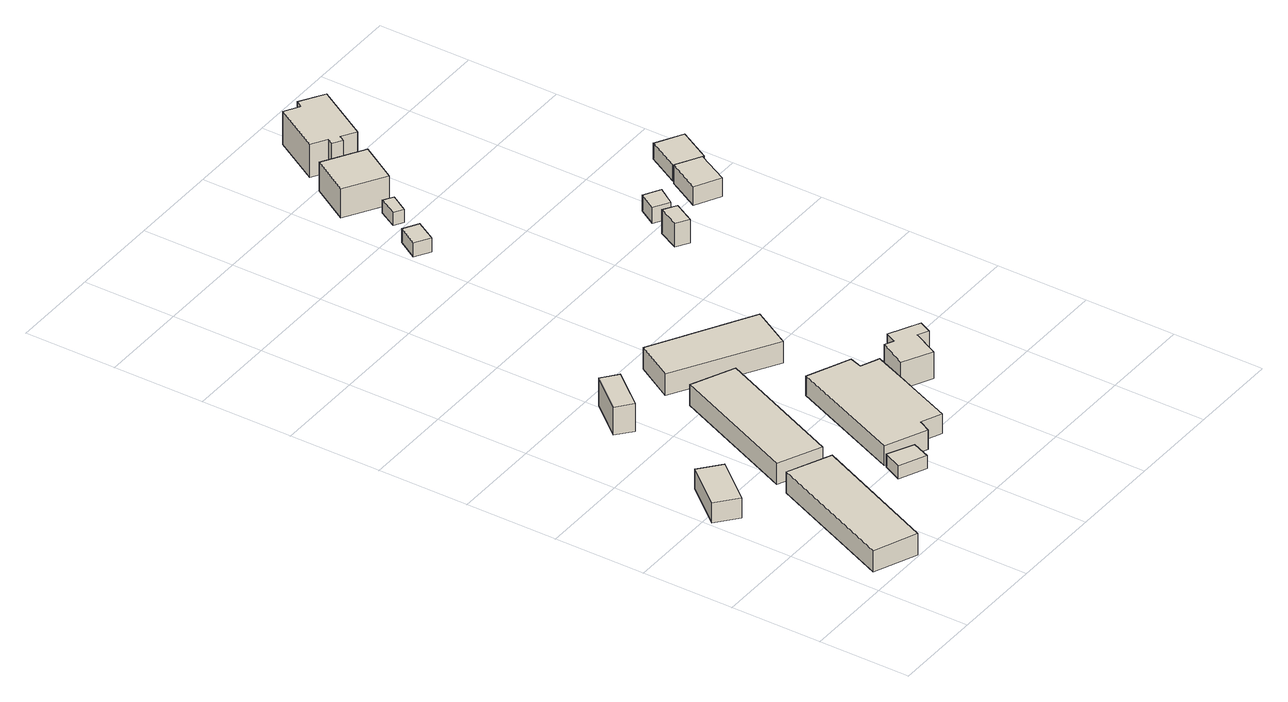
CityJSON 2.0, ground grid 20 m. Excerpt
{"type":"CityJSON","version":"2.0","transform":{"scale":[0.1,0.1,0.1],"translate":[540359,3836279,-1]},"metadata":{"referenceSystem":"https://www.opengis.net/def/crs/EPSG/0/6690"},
"CityObjects":{
"building1":{"type":"Building","attributes":{"class":"3001","measuredHeight":4.6,"BuildingDetailAttribute.specifiedBuildingCoverageRate":0.6,"BuildingDetailAttribute.surveyYear":2017,"BuildingTsunamiRiskAttribute.description":"1","BuildingTsunamiRiskAttribute.rank":"3","BuildingTsunamiRiskAttribute.depth":3.19,"BuildingHighTideRiskAttribute.description":"1","BuildingHighTideRiskAttribute.rank":"4","BuildingHighTideRiskAttribute.depth":6.17,"BuildingIDAttribute.prefecture":"27","BuildingIDAttribute.city":"27104"},"geometry":[{"type":"Solid","lod":"1","boundaries":[[[[0,1,2,3]],[[2,4,5,3]],[[1,6,4,2]],[[0,7,6,1]],[[3,5,7,0]],[[4,6,7,5]]]]}]},
"building2":{"type":"Building","attributes":{"計測周辺長":80.9,"1/2500図郭":56,"区名":"此花区","町丁目名称":"島屋６丁目","街区番号":1,"class":"3001","usage":"431","measuredHeight":4.8,"storeysAboveGround":1,"BuildingDetailAttribute.buildingRoofEdgeArea":307.09,"BuildingDetailAttribute.buildingStructureType":"610","BuildingDetailAttribute.buildingStructureOrgType":"2","BuildingDetailAttribute.detailedUsage":"1730","BuildingDetailAttribute.specifiedBuildingCoverageRate":0.6,"BuildingDetailAttribute.surveyYear":2017,"BuildingTsunamiRiskAttribute.description":"1","BuildingTsunamiRiskAttribute.rank":"3","BuildingTsunamiRiskAttribute.depth":3.07,"BuildingHighTideRiskAttribute.description":"1","BuildingHighTideRiskAttribute.rank":"4","BuildingHighTideRiskAttribute.depth":6.14,"BuildingIDAttribute.prefecture":"27","BuildingIDAttribute.city":"27104"},"geometry":[{"type":"Solid","lod":"1","boundaries":[[[[8,9,10,11]],[[10,12,13,11]],[[9,14,12,10]],[[8,15,14,9]],[[11,13,15,8]],[[12,14,15,13]]]]}]},
"building3":{"type":"Building","attributes":{"class":"3001","measuredHeight":6.4,"BuildingDetailAttribute.specifiedBuildingCoverageRate":0.6,"BuildingDetailAttribute.surveyYear":2017,"BuildingTsunamiRiskAttribute.description":"1","BuildingTsunamiRiskAttribute.rank":"2","BuildingTsunamiRiskAttribute.depth":2.99,"BuildingHighTideRiskAttribute.description":"1","BuildingHighTideRiskAttribute.rank":"4","BuildingHighTideRiskAttribute.depth":5.97,"BuildingIDAttribute.prefecture":"27","BuildingIDAttribute.city":"27104"},"geometry":[{"type":"Solid","lod":"1","boundaries":[[[[16,17,18,19]],[[18,20,21,19]],[[17,22,20,18]],[[16,23,22,17]],[[19,21,23,16]],[[20,22,23,21]]]]}]},
"building4":{"type":"Building","attributes":{"計測周辺長":21.36,"1/2500図郭":56,"区名":"此花区","町丁目名称":"島屋６丁目","街区番号":1,"class":"3001","usage":"431","storeysAboveGround":1,"BuildingDetailAttribute.buildingRoofEdgeArea":27.66,"BuildingDetailAttribute.buildingStructureType":"610","BuildingDetailAttribute.buildingStructureOrgType":"2","BuildingDetailAttribute.detailedUsage":"1730","BuildingDetailAttribute.specifiedBuildingCoverageRate":0.6,"BuildingDetailAttribute.surveyYear":2017,"BuildingTsunamiRiskAttribute.description":"1","BuildingTsunamiRiskAttribute.rank":"2","BuildingTsunamiRiskAttribute.depth":2.52,"BuildingHighTideRiskAttribute.description":"1","BuildingHighTideRiskAttribute.rank":"4","BuildingHighTideRiskAttribute.depth":5.5,"BuildingIDAttribute.prefecture":"27","BuildingIDAttribute.city":"27104"},"geometry":[{"type":"Solid","lod":"1","boundaries":[[[[24,25,26,27]],[[26,28,29,27]],[[25,30,28,26]],[[24,31,30,25]],[[27,29,31,24]],[[28,30,31,29]]]]}]},
"building5":{"type":"Building","attributes":{"計測周辺長":81.23,"1/2500図郭":56,"区名":"此花区","町丁目名称":"島屋６丁目","街区番号":1,"class":"3001","usage":"431","measuredHeight":4.8,"storeysAboveGround":1,"BuildingDetailAttribute.buildingRoofEdgeArea":309.81,"BuildingDetailAttribute.buildingStructureType":"610","BuildingDetailAttribute.buildingStructureOrgType":"2","BuildingDetailAttribute.detailedUsage":"1730","BuildingDetailAttribute.specifiedBuildingCoverageRate":0.6,"BuildingDetailAttribute.surveyYear":2017,"BuildingTsunamiRiskAttribute.description":"1","BuildingTsunamiRiskAttribute.rank":"3","BuildingTsunamiRiskAttribute.depth":3.1,"BuildingHighTideRiskAttribute.description":"1","BuildingHighTideRiskAttribute.rank":"4","BuildingHighTideRiskAttribute.depth":6.07,"BuildingIDAttribute.prefecture":"27","BuildingIDAttribute.city":"27104"},"geometry":[{"type":"Solid","lod":"1","boundaries":[[[[32,33,34,35]],[[34,36,37,35]],[[33,38,36,34]],[[32,39,38,33]],[[35,37,39,32]],[[36,38,39,37]]]]}]},
"building6":{"type":"Building","attributes":{"計測周辺長":83.52,"1/2500図郭":56,"区名":"此花区","町丁目名称":"島屋６丁目","街区番号":1,"class":"3001","usage":"431","measuredHeight":4.5,"storeysAboveGround":1,"BuildingDetailAttribute.buildingRoofEdgeArea":374.94,"BuildingDetailAttribute.buildingStructureType":"610","BuildingDetailAttribute.buildingStructureOrgType":"2","BuildingDetailAttribute.detailedUsage":"1730","BuildingDetailAttribute.specifiedBuildingCoverageRate":0.6,"BuildingDetailAttribute.surveyYear":2017,"BuildingTsunamiRiskAttribute.description":"1","BuildingTsunamiRiskAttribute.rank":"2","BuildingTsunamiRiskAttribute.depth":2.82,"BuildingHighTideRiskAttribute.description":"1","BuildingHighTideRiskAttribute.rank":"4","BuildingHighTideRiskAttribute.depth":5.78,"BuildingIDAttribute.prefecture":"27","BuildingIDAttribute.city":"27104"},"geometry":[{"type":"Solid","lod":"1","boundaries":[[[[40,41,42,43,44,45,46,47,48,49]],[[48,50,51,49]],[[47,52,50,48]],[[46,53,52,47]],[[45,54,53,46]],[[44,55,54,45]],[[43,56,55,44]],[[42,57,56,43]],[[41,58,57,42]],[[40,59,58,41]],[[49,51,59,40]],[[50,52,53,54,55,56,57,58,59,51]]]]}]},
"building7":{"type":"Building","attributes":{"計測周辺長":68.51,"1/2500図郭":56,"区名":"此花区","町丁目名称":"島屋６丁目","街区番号":1,"class":"3001","usage":"431","measuredHeight":5,"storeysAboveGround":1,"BuildingDetailAttribute.buildingRoofEdgeArea":239,"BuildingDetailAttribute.buildingStructureType":"610","BuildingDetailAttribute.buildingStructureOrgType":"2","BuildingDetailAttribute.detailedUsage":"1730","BuildingDetailAttribute.specifiedBuildingCoverageRate":0.6,"BuildingDetailAttribute.surveyYear":2017,"BuildingTsunamiRiskAttribute.description":"1","BuildingTsunamiRiskAttribute.rank":"2","BuildingTsunamiRiskAttribute.depth":2.87,"BuildingHighTideRiskAttribute.description":"1","BuildingHighTideRiskAttribute.rank":"4","BuildingHighTideRiskAttribute.depth":5.84,"BuildingIDAttribute.prefecture":"27","BuildingIDAttribute.city":"27104"},"geometry":[{"type":"Solid","lod":"1","boundaries":[[[[60,61,62,63]],[[62,64,65,63]],[[61,66,64,62]],[[60,67,66,61]],[[63,65,67,60]],[[64,66,67,65]]]]}]},
"building8":{"type":"Building","attributes":{"計測周辺長":37.87,"1/2500図郭":56,"区名":"此花区","町丁目名称":"島屋６丁目","街区番号":1,"class":"3003","usage":"431","measuredHeight":6.2,"storeysAboveGround":1,"BuildingDetailAttribute.buildingRoofEdgeArea":67.65,"BuildingDetailAttribute.buildingStructureType":"610","BuildingDetailAttribute.buildingStructureOrgType":"2","BuildingDetailAttribute.detailedUsage":"1730","BuildingDetailAttribute.specifiedBuildingCoverageRate":0.6,"BuildingDetailAttribute.surveyYear":2017,"BuildingTsunamiRiskAttribute.description":"1","BuildingTsunamiRiskAttribute.rank":"2","BuildingTsunamiRiskAttribute.depth":2.85,"BuildingHighTideRiskAttribute.description":"1","BuildingHighTideRiskAttribute.rank":"4","BuildingHighTideRiskAttribute.depth":5.8,"BuildingIDAttribute.prefecture":"27","BuildingIDAttribute.city":"27104"},"geometry":[{"type":"Solid","lod":"1","boundaries":[[[[68,69,70,71,72,73,74,75]],[[74,76,77,75]],[[73,78,76,74]],[[72,79,78,73]],[[71,80,79,72]],[[70,81,80,71]],[[69,82,81,70]],[[68,83,82,69]],[[75,77,83,68]],[[76,78,79,80,81,82,83,77]]]]}]},
"building9":{"type":"Building","attributes":{"計測周辺長":17.9,"1/2500図郭":56,"区名":"此花区","町丁目名称":"島屋６丁目","街区番号":1,"class":"3001","usage":"431","measuredHeight":3.2,"storeysAboveGround":1,"BuildingDetailAttribute.buildingRoofEdgeArea":19.54,"BuildingDetailAttribute.buildingStructureType":"610","BuildingDetailAttribute.buildingStructureOrgType":"2","BuildingDetailAttribute.detailedUsage":"1730","BuildingDetailAttribute.specifiedBuildingCoverageRate":0.6,"BuildingDetailAttribute.surveyYear":2017,"BuildingTsunamiRiskAttribute.description":"1","BuildingTsunamiRiskAttribute.rank":"2","BuildingTsunamiRiskAttribute.depth":2.61,"BuildingHighTideRiskAttribute.description":"1","BuildingHighTideRiskAttribute.rank":"4","BuildingHighTideRiskAttribute.depth":5.62,"BuildingIDAttribute.prefecture":"27","BuildingIDAttribute.city":"27104"},"geometry":[{"type":"Solid","lod":"1","boundaries":[[[[84,85,86,87]],[[86,88,89,87]],[[85,90,88,86]],[[84,91,90,85]],[[87,89,91,84]],[[88,90,91,89]]]]}]},
"building10":{"type":"Building","attributes":{"計測周辺長":13.91,"1/2500図郭":56,"区名":"此花区","町丁目名称":"島屋６丁目","街区番号":1,"class":"3001","usage":"431","storeysAboveGround":1,"BuildingDetailAttribute.buildingRoofEdgeArea":10.88,"BuildingDetailAttribute.buildingStructureType":"610","BuildingDetailAttribute.buildingStructureOrgType":"2","BuildingDetailAttribute.detailedUsage":"1730","BuildingDetailAttribute.specifiedBuildingCoverageRate":0.6,"BuildingDetailAttribute.surveyYear":2017,"BuildingTsunamiRiskAttribute.description":"1","BuildingTsunamiRiskAttribute.rank":"2","BuildingTsunamiRiskAttribute.depth":2.67,"BuildingHighTideRiskAttribute.description":"1","BuildingHighTideRiskAttribute.rank":"4","BuildingHighTideRiskAttribute.depth":5.68,"BuildingIDAttribute.prefecture":"27","BuildingIDAttribute.city":"27104"},"geometry":[{"type":"Solid","lod":"1","boundaries":[[[[92,93,94,95]],[[94,96,97,95]],[[93,98,96,94]],[[92,99,98,93]],[[95,97,99,92]],[[96,98,99,97]]]]}]},
"building11":{"type":"Building","attributes":{"計測周辺長":39.37,"1/2500図郭":56,"区名":"此花区","町丁目名称":"島屋６丁目","街区番号":1,"class":"3001","usage":"431","measuredHeight":6.7,"storeysAboveGround":2,"BuildingDetailAttribute.buildingRoofEdgeArea":96.84,"BuildingDetailAttribute.buildingStructureType":"610","BuildingDetailAttribute.buildingStructureOrgType":"2","BuildingDetailAttribute.detailedUsage":"1730","BuildingDetailAttribute.specifiedBuildingCoverageRate":0.6,"BuildingDetailAttribute.surveyYear":2017,"BuildingTsunamiRiskAttribute.description":"1","BuildingTsunamiRiskAttribute.rank":"2","BuildingTsunamiRiskAttribute.depth":2.62,"BuildingHighTideRiskAttribute.description":"1","BuildingHighTideRiskAttribute.rank":"4","BuildingHighTideRiskAttribute.depth":5.65,"BuildingIDAttribute.prefecture":"27","BuildingIDAttribute.city":"27104"},"geometry":[{"type":"Solid","lod":"1","boundaries":[[[[100,101,102,103]],[[102,104,105,103]],[[101,106,104,102]],[[100,107,106,101]],[[103,105,107,100]],[[104,106,107,105]]]]}]},
"building12":{"type":"Building","attributes":{"計測周辺長":16.81,"1/2500図郭":56,"区名":"此花区","町丁目名称":"島屋６丁目","街区番号":1,"class":"3001","usage":"431","measuredHeight":5.5,"storeysAboveGround":1,"BuildingDetailAttribute.buildingRoofEdgeArea":16.75,"BuildingDetailAttribute.buildingStructureType":"610","BuildingDetailAttribute.buildingStructureOrgType":"2","BuildingDetailAttribute.detailedUsage":"1730","BuildingDetailAttribute.specifiedBuildingCoverageRate":0.6,"BuildingDetailAttribute.surveyYear":2017,"BuildingTsunamiRiskAttribute.description":"1","BuildingTsunamiRiskAttribute.rank":"2","BuildingTsunamiRiskAttribute.depth":2.82,"BuildingHighTideRiskAttribute.description":"1","BuildingHighTideRiskAttribute.rank":"4","BuildingHighTideRiskAttribute.depth":5.8,"BuildingIDAttribute.prefecture":"27","BuildingIDAttribute.city":"27104"},"geometry":[{"type":"Solid","lod":"1","boundaries":[[[[108,109,110,111]],[[110,112,113,111]],[[109,114,112,110]],[[108,115,114,109]],[[111,113,115,108]],[[112,114,115,113]]]]}]},
"building13":{"type":"Building","attributes":{"計測周辺長":16.73,"1/2500図郭":56,"区名":"此花区","町丁目名称":"島屋６丁目","街区番号":1,"class":"3001","usage":"431","measuredHeight":3.6,"storeysAboveGround":1,"BuildingDetailAttribute.buildingRoofEdgeArea":17.41,"BuildingDetailAttribute.buildingStructureType":"610","BuildingDetailAttribute.buildingStructureOrgType":"2","BuildingDetailAttribute.detailedUsage":"1730","BuildingDetailAttribute.specifiedBuildingCoverageRate":0.6,"BuildingDetailAttribute.surveyYear":2017,"BuildingTsunamiRiskAttribute.description":"1","BuildingTsunamiRiskAttribute.rank":"2","BuildingTsunamiRiskAttribute.depth":2.81,"BuildingHighTideRiskAttribute.description":"1","BuildingHighTideRiskAttribute.rank":"4","BuildingHighTideRiskAttribute.depth":5.78,"BuildingIDAttribute.prefecture":"27","BuildingIDAttribute.city":"27104"},"geometry":[{"type":"Solid","lod":"1","boundaries":[[[[116,117,118,119]],[[118,120,121,119]],[[117,122,120,118]],[[116,123,122,117]],[[119,121,123,116]],[[120,122,123,121]]]]}]},
"building14":{"type":"Building","attributes":{"計測周辺長":50.02,"1/2500図郭":56,"区名":"此花区","町丁目名称":"島屋６丁目","街区番号":1,"class":"3001","usage":"431","measuredHeight":7.7,"storeysAboveGround":2,"BuildingDetailAttribute.buildingRoofEdgeArea":132.55,"BuildingDetailAttribute.buildingStructureType":"610","BuildingDetailAttribute.buildingStructureOrgType":"2","BuildingDetailAttribute.detailedUsage":"1730","BuildingDetailAttribute.specifiedBuildingCoverageRate":0.6,"BuildingDetailAttribute.surveyYear":2017,"BuildingTsunamiRiskAttribute.description":"1","BuildingTsunamiRiskAttribute.rank":"2","BuildingTsunamiRiskAttribute.depth":2.52,"BuildingHighTideRiskAttribute.description":"1","BuildingHighTideRiskAttribute.rank":"4","BuildingHighTideRiskAttribute.depth":5.54,"BuildingIDAttribute.prefecture":"27","BuildingIDAttribute.city":"27104"},"geometry":[{"type":"Solid","lod":"1","boundaries":[[[[124,125,126,127,128,129,130,131,132,133]],[[132,134,135,133]],[[131,136,134,132]],[[130,137,136,131]],[[129,138,137,130]],[[128,139,138,129]],[[127,140,139,128]],[[126,141,140,127]],[[125,142,141,126]],[[124,143,142,125]],[[133,135,143,124]],[[134,136,137,138,139,140,141,142,143,135]]]]}]},
"building15":{"type":"Building","attributes":{"計測周辺長":28.32,"1/2500図郭":56,"区名":"此花区","町丁目名称":"島屋６丁目","街区番号":1,"class":"3001","usage":"431","measuredHeight":4.4,"storeysAboveGround":1,"BuildingDetailAttribute.buildingRoofEdgeArea":49.25,"BuildingDetailAttribute.buildingStructureType":"610","BuildingDetailAttribute.buildingStructureOrgType":"2","BuildingDetailAttribute.detailedUsage":"1730","BuildingDetailAttribute.specifiedBuildingCoverageRate":0.6,"BuildingDetailAttribute.surveyYear":2017,"BuildingTsunamiRiskAttribute.description":"1","BuildingTsunamiRiskAttribute.rank":"2","BuildingTsunamiRiskAttribute.depth":2.92,"BuildingHighTideRiskAttribute.description":"1","BuildingHighTideRiskAttribute.rank":"4","BuildingHighTideRiskAttribute.depth":5.87,"BuildingIDAttribute.prefecture":"27","BuildingIDAttribute.city":"27104"},"geometry":[{"type":"Solid","lod":"1","boundaries":[[[[144,145,146,147]],[[146,148,149,147]],[[145,150,148,146]],[[144,151,150,145]],[[147,149,151,144]],[[148,150,151,149]]]]}]},
"building16":{"type":"Building","attributes":{"計測周辺長":29.33,"1/2500図郭":56,"区名":"此花区","町丁目名称":"島屋６丁目","街区番号":1,"class":"3001","usage":"431","measuredHeight":3.7,"storeysAboveGround":1,"BuildingDetailAttribute.buildingRoofEdgeArea":53.25,"BuildingDetailAttribute.buildingStructureType":"610","BuildingDetailAttribute.buildingStructureOrgType":"2","BuildingDetailAttribute.detailedUsage":"1730","BuildingDetailAttribute.specifiedBuildingCoverageRate":0.6,"BuildingDetailAttribute.surveyYear":2017,"BuildingTsunamiRiskAttribute.description":"1","BuildingTsunamiRiskAttribute.rank":"2","BuildingTsunamiRiskAttribute.depth":2.9,"BuildingHighTideRiskAttribute.description":"1","BuildingHighTideRiskAttribute.rank":"4","BuildingHighTideRiskAttribute.depth":5.86,"BuildingIDAttribute.prefecture":"27","BuildingIDAttribute.city":"27104"},"geometry":[{"type":"Solid","lod":"1","boundaries":[[[[152,153,154,155]],[[154,156,157,155]],[[153,158,156,154]],[[152,159,158,153]],[[155,157,159,152]],[[156,158,159,157]]]]}]}
},
"vertices":[
[8,384,7],[82,472,7],[127,434,7],[53,346,7],[127,434,53],[53,346,53],[82,472,53],[8,384,53],
[45,43,7],[167,322,7],[260,280,7],[138,4,7],[260,280,56],[138,4,56],[167,322,56],[45,43,56],
[142,697,7],[206,773,7],[239,746,7],[175,669,7],[239,746,71],[175,669,71],[206,773,71],[142,697,71],
[321,171,8],[341,211,8],[396,184,8],[379,144,8],[396,184,38],[379,144,38],[341,211,38],[321,171,38],
[180,352,7],[302,631,7],[395,589,7],[273,310,7],[395,589,55],[273,310,55],[302,631,55],[180,352,55],
[341,216,9],[448,465,9],[541,425,9],[532,398,9],[572,381,9],[540,303,9],[530,280,9],[489,183,9],[444,202,9],[431,177,9],[444,202,54],[431,177,54],[489,183,54],[530,280,54],[540,303,54],[572,381,54],[532,398,54],[541,425,54],[448,465,54],[341,216,54],
[301,686,8],[350,768,8],[562,646,8],[513,560,8],[562,646,58],[513,560,58],[350,768,58],[301,686,58],
[562,326,11],[593,385,11],[613,375,11],[625,399,11],[690,366,11],[676,338,11],[654,350,11],[625,294,11],[654,350,73],[625,294,73],[676,338,73],[690,366,73],[625,399,73],[613,375,73],[593,385,73],[562,326,73],
[408,1328,11],[435,1372,11],[467,1353,11],[441,1308,11],[467,1353,43],[441,1308,43],[435,1372,43],[408,1328,43],
[471,1416,11],[494,1456,11],[515,1443,11],[491,1404,11],[515,1443,41],[491,1404,41],[494,1456,41],[471,1416,41],
[437,1512,11],[487,1594,11],[573,1542,11],[523,1460,11],[573,1542,78],[523,1460,78],[487,1594,78],[437,1512,78],
[709,937,10],[733,982,10],[761,965,10],[736,920,10],[761,965,65],[736,920,65],[733,982,65],[709,937,65],
[750,1015,10],[773,1053,10],[808,1033,10],[783,995,10],[808,1033,47],[783,995,47],[773,1053,47],[750,1015,47],
[566,1599,11],[559,1588,11],[538,1600,11],[546,1613,11],[513,1633,11],[574,1735,11],[606,1716,11],[615,1730,11],[667,1698,11],[597,1581,11],[667,1698,88],[597,1581,88],[615,1730,88],[606,1716,88],[574,1735,88],[513,1633,88],[546,1613,88],[538,1600,88],[559,1588,88],[566,1599,88],
[841,983,10],[880,1054,10],[933,1024,10],[896,954,10],[933,1024,53],[896,954,53],[880,1054,53],[841,983,53],
[885,1059,10],[924,1129,10],[982,1097,10],[943,1027,10],[982,1097,47],[943,1027,47],[924,1129,47],[885,1059,47]
]}
